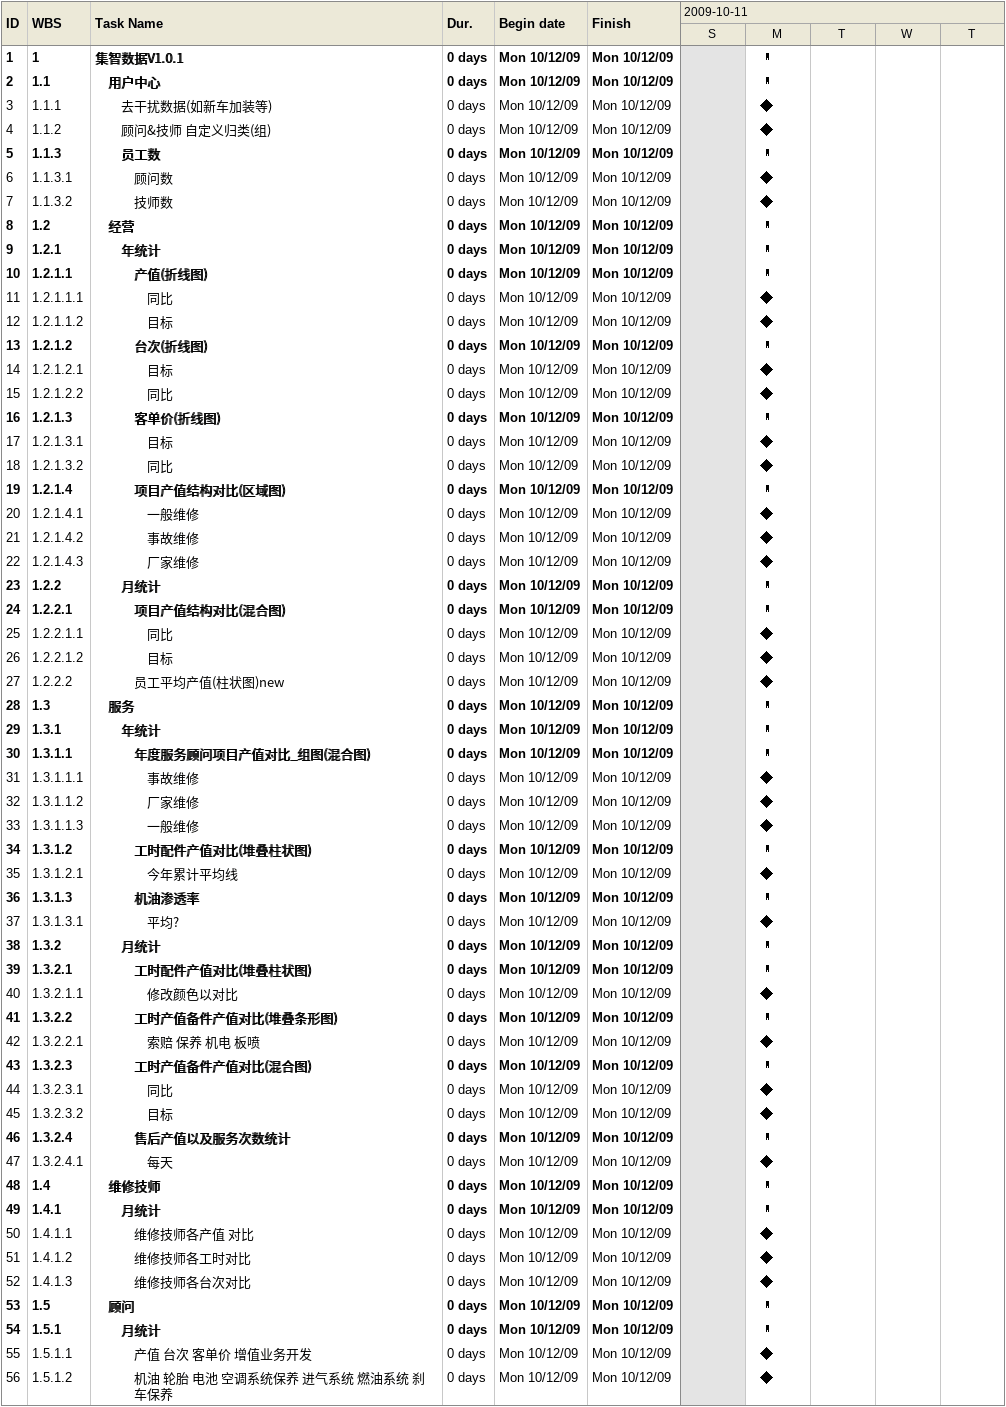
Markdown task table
| ID | WBS | Task | Duration | Start | Finish |
|---|---|---|---|---|---|
| 1 | 1 | **集智数据V1.0.1** | 0d | 2009-10-12 | 2009-10-12 |
| 2 | 1.1 | **用户中心** | 0d | 2009-10-12 | 2009-10-12 |
| 3 | 1.1.1 | 去干扰数据(如新车加装等) | 0d | 2009-10-12 | 2009-10-12 |
| 4 | 1.1.2 | 顾问&技师 自定义归类(组) | 0d | 2009-10-12 | 2009-10-12 |
| 5 | 1.1.3 | **员工数** | 0d | 2009-10-12 | 2009-10-12 |
| 6 | 1.1.3.1 | 顾问数 | 0d | 2009-10-12 | 2009-10-12 |
| 7 | 1.1.3.2 | 技师数 | 0d | 2009-10-12 | 2009-10-12 |
| 8 | 1.2 | **经营** | 0d | 2009-10-12 | 2009-10-12 |
| 9 | 1.2.1 | **年统计** | 0d | 2009-10-12 | 2009-10-12 |
| 10 | 1.2.1.1 | **产值(折线图)** | 0d | 2009-10-12 | 2009-10-12 |
| 11 | 1.2.1.1.1 | 同比 | 0d | 2009-10-12 | 2009-10-12 |
| 12 | 1.2.1.1.2 | 目标 | 0d | 2009-10-12 | 2009-10-12 |
| 13 | 1.2.1.2 | **台次(折线图)** | 0d | 2009-10-12 | 2009-10-12 |
| 14 | 1.2.1.2.1 | 目标 | 0d | 2009-10-12 | 2009-10-12 |
| 15 | 1.2.1.2.2 | 同比 | 0d | 2009-10-12 | 2009-10-12 |
| 16 | 1.2.1.3 | **客单价(折线图)** | 0d | 2009-10-12 | 2009-10-12 |
| 17 | 1.2.1.3.1 | 目标 | 0d | 2009-10-12 | 2009-10-12 |
| 18 | 1.2.1.3.2 | 同比 | 0d | 2009-10-12 | 2009-10-12 |
| 19 | 1.2.1.4 | **项目产值结构对比(区域图)** | 0d | 2009-10-12 | 2009-10-12 |
| 20 | 1.2.1.4.1 | 一般维修 | 0d | 2009-10-12 | 2009-10-12 |
| 21 | 1.2.1.4.2 | 事故维修 | 0d | 2009-10-12 | 2009-10-12 |
| 22 | 1.2.1.4.3 | 厂家维修 | 0d | 2009-10-12 | 2009-10-12 |
| 23 | 1.2.2 | **月统计** | 0d | 2009-10-12 | 2009-10-12 |
| 24 | 1.2.2.1 | **项目产值结构对比(混合图)** | 0d | 2009-10-12 | 2009-10-12 |
| 25 | 1.2.2.1.1 | 同比 | 0d | 2009-10-12 | 2009-10-12 |
| 26 | 1.2.2.1.2 | 目标 | 0d | 2009-10-12 | 2009-10-12 |
| 27 | 1.2.2.2 | 员工平均产值(柱状图)new | 0d | 2009-10-12 | 2009-10-12 |
| 28 | 1.3 | **服务** | 0d | 2009-10-12 | 2009-10-12 |
| 29 | 1.3.1 | **年统计** | 0d | 2009-10-12 | 2009-10-12 |
| 30 | 1.3.1.1 | **年度服务顾问项目产值对比_组图(混合图)** | 0d | 2009-10-12 | 2009-10-12 |
| 31 | 1.3.1.1.1 | 事故维修 | 0d | 2009-10-12 | 2009-10-12 |
| 32 | 1.3.1.1.2 | 厂家维修 | 0d | 2009-10-12 | 2009-10-12 |
| 33 | 1.3.1.1.3 | 一般维修 | 0d | 2009-10-12 | 2009-10-12 |
| 34 | 1.3.1.2 | **工时配件产值对比(堆叠柱状图)** | 0d | 2009-10-12 | 2009-10-12 |
| 35 | 1.3.1.2.1 | 今年累计平均线 | 0d | 2009-10-12 | 2009-10-12 |
| 36 | 1.3.1.3 | **机油渗透率** | 0d | 2009-10-12 | 2009-10-12 |
| 37 | 1.3.1.3.1 | 平均? | 0d | 2009-10-12 | 2009-10-12 |
| 38 | 1.3.2 | **月统计** | 0d | 2009-10-12 | 2009-10-12 |
| 39 | 1.3.2.1 | **工时配件产值对比(堆叠柱状图)** | 0d | 2009-10-12 | 2009-10-12 |
| 40 | 1.3.2.1.1 | 修改颜色以对比 | 0d | 2009-10-12 | 2009-10-12 |
| 41 | 1.3.2.2 | **工时产值备件产值对比(堆叠条形图)** | 0d | 2009-10-12 | 2009-10-12 |
| 42 | 1.3.2.2.1 | 索赔 保养 机电 板喷 | 0d | 2009-10-12 | 2009-10-12 |
| 43 | 1.3.2.3 | **工时产值备件产值对比(混合图)** | 0d | 2009-10-12 | 2009-10-12 |
| 44 | 1.3.2.3.1 | 同比 | 0d | 2009-10-12 | 2009-10-12 |
| 45 | 1.3.2.3.2 | 目标 | 0d | 2009-10-12 | 2009-10-12 |
| 46 | 1.3.2.4 | **售后产值以及服务次数统计** | 0d | 2009-10-12 | 2009-10-12 |
| 47 | 1.3.2.4.1 | 每天 | 0d | 2009-10-12 | 2009-10-12 |
| 48 | 1.4 | **维修技师** | 0d | 2009-10-12 | 2009-10-12 |
| 49 | 1.4.1 | **月统计** | 0d | 2009-10-12 | 2009-10-12 |
| 50 | 1.4.1.1 | 维修技师各产值 对比 | 0d | 2009-10-12 | 2009-10-12 |
| 51 | 1.4.1.2 | 维修技师各工时对比 | 0d | 2009-10-12 | 2009-10-12 |
| 52 | 1.4.1.3 | 维修技师各台次对比 | 0d | 2009-10-12 | 2009-10-12 |
| 53 | 1.5 | **顾问** | 0d | 2009-10-12 | 2009-10-12 |
| 54 | 1.5.1 | **月统计** | 0d | 2009-10-12 | 2009-10-12 |
| 55 | 1.5.1.1 | 产值 台次 客单价 增值业务开发 | 0d | 2009-10-12 | 2009-10-12 |
| 56 | 1.5.1.2 | 机油 轮胎 电池 空调系统保养 进气系统 燃油系统 刹车保养 | 0d | 2009-10-12 | 2009-10-12 |
